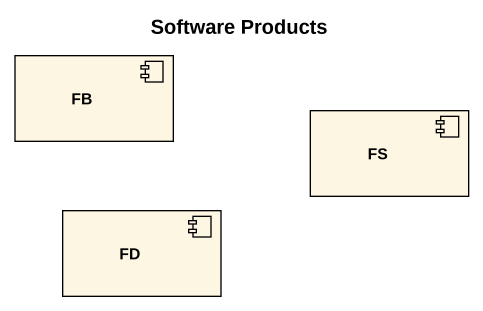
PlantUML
@startuml
title Software Products
component FB
component FS
component FD
@enduml
